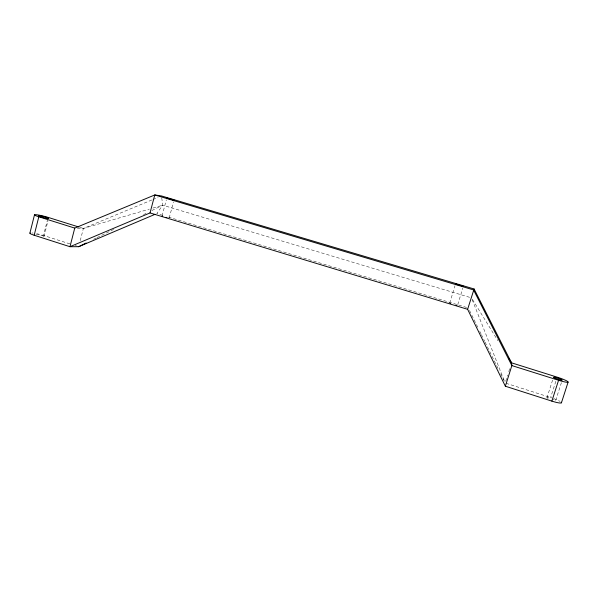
<?xml version="1.0" encoding="UTF-8"?>
<svg xmlns="http://www.w3.org/2000/svg" width="598" height="598" viewBox="0 0 598 598"><rect width="100%" height="100%" fill="white"/><g stroke="black" fill="none" stroke-linecap="round" stroke-linejoin="round"><path stroke-width="0.45" stroke-dasharray="2.99 2.24" d="M69.891 243.887L43.512 235.455L47.399 220.086M44.013 236.546L47.96 220.931M80.252 240.613L83.376 228.451L152.064 199.881M162.051 215.945L166.326 199.867M169.204 217.956L173.502 201.892M449.711 303.096L454.996 285.739M457.762 304.584L462.815 288.072M505.744 381.247L507.672 375.11M508.778 371.597L509.885 368.091M546.893 397.909L552.664 379.894M552.208 398.051A10.734 1.517 18.6 0 0 550.631 397.52L556.028 380.694M561.41 382.645L555.609 400.697A4.605 0.65 18.6 0 0 553.187 399.329M161.744 197.803L162.686 205.196L156.826 213.576L164.861 216.005M93.654 239.297L96.151 238.064M96.981 237.653L113.613 229.438M143.557 214.645L146.054 213.419M151.877 210.541L162.686 205.196L471.486 297.886M152.924 199.523L158.074 197.377M77.336 228.204L83.376 228.451L149.321 209.121M152.886 208.074L162.686 205.196M168.427 217.089L467.374 307.686M79.848 227.345L83.376 228.451M75.169 245.569L77.807 246.413M506.065 383.281L550.631 397.52M472.465 299.471L497.865 340.651M469.497 310.459L478.116 327.966M479.753 331.307L480.986 333.804M481.397 334.641L484.679 341.309M485.09 342.146L499.038 370.498M500.675 373.832L504.779 382.167M472.173 299.62L504.847 382.137M547.596 398.477A4.605 0.65 18.6 0 1 550.975 398.537M35.873 234.08A5.285 0.658 13.7 0 1 42.705 235.814A5.285 0.658 13.7 0 1 42.682 236.718M32.068 232.951A9.247 1.151 13.7 0 1 33.069 233.063M36.784 233.706A9.247 1.151 13.7 0 1 43.512 235.455M553.77 398.604A10.734 1.517 18.6 0 1 559.997 401.378"/><path stroke-width="0.9" d="M29.907 233.108L34.505 214.794M155.106 214.301L78.682 246.697L69.973 246.712L34.176 235.246L38.81 216.79A9.262 0.964 14.1 0 1 35.76 214.667A9.262 0.964 14.1 0 1 48.079 217.373L78.966 227.068M505.355 386.218L511.858 365.58L511.537 362.829L474.094 288.984L161.512 195.95L154.777 194.955L74.743 228.092L69.973 246.712L150.016 212.933L467.621 309.308L505.355 386.218L551.872 401.123A10.734 1.517 18.6 0 0 561.193 402.237M150.016 212.933L154.777 194.955L473.571 289.933L511.858 365.58L558.569 380.276A10.764 1.271 18.2 0 0 568.107 381.928A10.764 1.271 18.2 0 0 557.164 377.151L511.537 362.829L508.606 358.075M467.621 309.308L474.094 288.984M551.872 401.123L558.569 380.276M561.425 402.813L568.1 382.122M78.682 246.697L86.172 242.997M456.214 305.301L456.879 305.436M166.072 217.351L166.984 217.575M38.81 216.79L74.743 228.092M162.267 216.147L162.731 216.334M450.115 303.388L450.69 303.627M34.176 235.246A9.247 1.151 13.7 0 1 30.139 232.981M166.805 198.088L173.981 200.106L166.805 198.088M463.345 286.33L455.526 283.998L463.345 286.33M555.004 378.205A4.612 0.546 18.2 0 0 562.172 380.201A4.612 0.546 18.2 0 0 556.424 377.689A4.612 0.546 18.2 0 0 555.004 378.205M40.313 216.753A5.292 0.553 14.1 0 0 48.573 218.427A5.292 0.553 14.1 0 0 41.576 216.087A5.292 0.553 14.1 0 0 40.313 216.753"/></g></svg>
